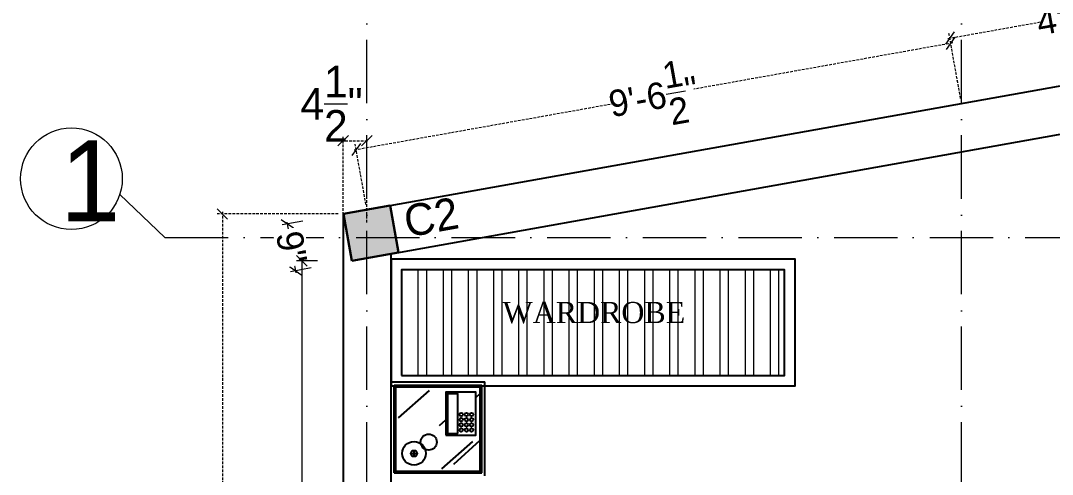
# Model space of a CAD drawing. Header units: millimetres. Extents: x -6808 to 215771, y -89660 to -16303.
# Drawn here: x 91790.1 to 91985.4, y -53890.4 to -53804.5 of the extents above; entities that cross this region are included whole.
import ezdxf

# ---------------------------------------------------------------- set-up
doc = ezdxf.new("R2010")
doc.units = ezdxf.units.MM
doc.header["$PDMODE"] = 35
doc.linetypes.add('ACAD_ISO10W100', pattern=[18, 12, -3, 0, -3])
doc.linetypes.add('DASHED', pattern=[0.75, 0.5, -0.25])
doc.layers.get('0').update_dxf_attribs({"color": 8})
for name, color, linetype, lineweight in [('col.center', 5, 'ACAD_ISO10W100', 15), ('column', 5, 'Continuous', 30), ('wall', 7, 'Continuous', 35)]:
    doc.layers.add(name, color=color, linetype=linetype, lineweight=lineweight)
doc.styles.add('SAJ', font='eurr____.ttf')
doc.styles.get("Standard").update_dxf_attribs({"font": 'times.ttf'})
doc.dimstyles.new('SAJ', dxfattribs={"dimtxt": 5, "dimasz": 2, "dimexe": 1, "dimexo": 1, "dimgap": 0.09375, "dimtad": 0, "dimdec": 1, "dimzin": 0, "dimdsep": 46, "dimlunit": 4, "dimtxsty": 'SAJ', "dimblk": 'OBLIQUE', "dimcen": 0.125, "dimdle": 0.375, "dimadec": 0, "dimazin": 0, "dimtfac": 1, "dimtdec": 1, "dimtofl": 0, "dimtmove": 0, "dimatfit": 3, "dimldrblk": 'OBLIQUE', "dimfxl": 1, "dimtolj": 1, "dimtzin": 0, "dimlwd": 5, "dimlwe": 5, "dimarcsym": 1})

# ---------------------------------------------------------------- blocks, each defined once
blk = doc.blocks.new('_Oblique')
at = {"color": 0, "linetype": 'ByBlock', "lineweight": -2}
blk.add_line((-0.5, -0.5), (0.5, 0.5), dxfattribs=at)
blk = doc.blocks.new('*D2170')
at = {"color": 0, "linetype": 'DASHED', "lineweight": 5, "transparency": 16777216}
for p, q in [((91850.19, -53841.1), (91827.26, -53841.1)), ((91828.26, -53840.72), (91828.26, -54072.13)), ((91828.26, -54321.47), (91828.26, -54090.07)), ((91850.19, -54321.1), (91827.26, -54321.1))]:
    blk.add_line(p, q, dxfattribs=at)
at = {"layer": 'Defpoints', "color": 0, "transparency": 16777216}
for p in [(91851.19, -53841.1), (91828.26, -54321.1), (91851.19, -54321.1)]:
    blk.add_point(p, dxfattribs=at)
at = {"color": 0, "lineweight": 5, "transparency": 16777216, "xscale": 2, "yscale": 2, "zscale": 2}
for p, rotation in [((91828.26, -53841.1), 90), ((91828.26, -54321.1), 270)]:
    blk.add_blockref('_Oblique', p, dxfattribs=dict(at, rotation=rotation))
at = {"color": 0, "transparency": 16777216, "insert": (91828.26, -54081.1), "char_height": 12, "attachment_point": 5, "rotation": 90, "style": 'SAJ'}
blk.add_mtext("\\A1;40'", dxfattribs=at)
blk = doc.blocks.new('C222')
at = {"layer": 'column'}
blk.add_hatch(color=256, dxfattribs=at).paths.add_polyline_path([(93213.15, -54727.01), (93213.15, -54718.01), (93204.15, -54718.01), (93204.15, -54727.01)])
for p, q in [((93204.15, -54727.01), (93204.15, -54718.01)), ((93204.15, -54718.01), (93213.15, -54718.01)), ((93213.15, -54718.01), (93213.15, -54727.01)), ((93213.15, -54727.01), (93204.15, -54727.01))]:
    blk.add_line(p, q, dxfattribs=at)
blk = doc.blocks.new('*X398')
at = {"color": 0}
for p, q in [((221.8465, 124.1881), (221.8607, 124.2023)), ((221.8465, 124.1935), (221.8554, 124.2023)), ((221.8465, 124.1775), (221.8565, 124.1875)), ((221.8465, 124.1722), (221.8565, 124.1822)), ((221.8613, 124.1923), (221.8713, 124.2023)), ((221.8666, 124.1923), (221.8766, 124.2023)), ((221.8772, 124.1923), (221.8872, 124.2023)), ((221.8825, 124.1923), (221.8925, 124.2023)), ((221.8931, 124.1923), (221.9031, 124.2023)), ((221.8984, 124.1923), (221.9084, 124.2023)), ((221.9091, 124.1923), (221.9191, 124.2023)), ((221.9144, 124.1923), (221.9244, 124.2023)), ((221.925, 124.1923), (221.935, 124.2023)), ((221.9303, 124.1923), (221.9403, 124.2023)), ((221.9409, 124.1923), (221.9509, 124.2023)), ((221.9462, 124.1923), (221.9562, 124.2023)), ((221.9568, 124.1923), (221.9668, 124.2023)), ((221.9621, 124.1923), (221.9721, 124.2023)), ((221.9727, 124.1923), (221.9827, 124.2023)), ((221.978, 124.1923), (221.988, 124.2023)), ((221.9886, 124.1923), (221.9986, 124.2023)), ((221.9939, 124.1923), (222.0039, 124.2023)), ((222.0045, 124.1923), (222.0145, 124.2023)), ((222.0098, 124.1923), (222.0198, 124.2023)), ((222.0204, 124.1923), (222.0304, 124.2023)), ((222.0257, 124.1923), (222.0357, 124.2023)), ((222.0363, 124.1923), (222.0463, 124.2023)), ((222.0416, 124.1923), (222.0516, 124.2023)), ((222.0522, 124.1923), (222.0622, 124.2023)), ((222.0575, 124.1923), (222.0675, 124.2023)), ((222.0682, 124.1923), (222.0782, 124.2023)), ((222.0735, 124.1923), (222.0835, 124.2023)), ((222.0841, 124.1923), (222.0941, 124.2023)), ((222.0894, 124.1923), (222.0994, 124.2023)), ((222.1, 124.1923), (222.11, 124.2023)), ((222.1053, 124.1923), (222.1153, 124.2023)), ((222.1159, 124.1923), (222.1259, 124.2023)), ((222.1212, 124.1923), (222.1312, 124.2023)), ((222.1318, 124.1923), (222.1418, 124.2023)), ((222.1371, 124.1923), (222.1471, 124.2023)), ((222.1477, 124.1923), (222.1577, 124.2023)), ((222.153, 124.1923), (222.163, 124.2023)), ((222.1636, 124.1923), (222.1736, 124.2023)), ((222.1689, 124.1923), (222.1789, 124.2023)), ((222.1795, 124.1923), (222.1895, 124.2023)), ((222.1848, 124.1923), (222.1948, 124.2023)), ((222.1954, 124.1923), (222.2054, 124.2023)), ((222.2007, 124.1923), (222.2107, 124.2023)), ((222.2113, 124.1923), (222.2213, 124.2023)), ((222.2166, 124.1923), (222.2266, 124.2023)), ((222.2272, 124.1923), (222.2372, 124.2023)), ((222.2326, 124.1923), (222.2426, 124.2023)), ((222.2432, 124.1923), (222.2532, 124.2023)), ((222.2485, 124.1923), (222.2585, 124.2023)), ((222.2591, 124.1923), (222.2691, 124.2023)), ((222.2644, 124.1923), (222.2744, 124.2023)), ((222.275, 124.1923), (222.285, 124.2023)), ((222.2803, 124.1923), (222.2903, 124.2023)), ((222.2909, 124.1923), (222.3009, 124.2023)), ((222.2962, 124.1923), (222.3062, 124.2023)), ((222.3068, 124.1923), (222.3168, 124.2023)), ((222.3121, 124.1923), (222.3221, 124.2023)), ((222.3227, 124.1923), (222.3327, 124.2023)), ((222.328, 124.1923), (222.338, 124.2023)), ((222.3386, 124.1923), (222.3486, 124.2023)), ((222.3439, 124.1923), (222.3539, 124.2023)), ((222.3545, 124.1923), (222.3645, 124.2023)), ((222.3598, 124.1923), (222.3698, 124.2023)), ((222.3704, 124.1923), (222.3804, 124.2023)), ((222.3757, 124.1923), (222.3857, 124.2023)), ((222.3863, 124.1923), (222.3963, 124.2023)), ((222.3917, 124.1923), (222.4017, 124.2023)), ((222.3965, 124.1866), (222.4065, 124.1966)), ((222.3965, 124.1813), (222.4065, 124.1913)), ((222.3965, 124.1707), (222.4065, 124.1807)), ((222.3965, 124.1654), (222.4065, 124.1754)), ((221.8465, 124.1616), (221.8565, 124.1716)), ((221.8465, 124.1563), (221.8565, 124.1663)), ((221.8465, 124.1457), (221.8565, 124.1557)), ((221.8465, 124.1404), (221.8565, 124.1504)), ((221.8465, 124.1298), (221.8565, 124.1398)), ((221.8465, 124.1245), (221.8565, 124.1345)), ((221.8465, 124.1139), (221.8565, 124.1239)), ((221.8465, 124.1086), (221.8565, 124.1186)), ((222.3965, 124.1548), (222.4065, 124.1648)), ((222.3965, 124.1495), (222.4065, 124.1595)), ((222.3965, 124.1389), (222.4065, 124.1489)), ((222.3965, 124.1336), (222.4065, 124.1436)), ((222.3965, 124.123), (222.4065, 124.133)), ((222.3965, 124.1177), (222.4065, 124.1277)), ((222.3965, 124.1071), (222.4065, 124.1171)), ((222.3965, 124.1018), (222.4065, 124.1118)), ((221.8465, 124.098), (221.8565, 124.108)), ((221.8465, 124.0927), (221.8565, 124.1027)), ((221.8465, 124.0821), (221.8565, 124.0921)), ((221.8465, 124.0768), (221.8565, 124.0868)), ((221.8465, 124.0662), (221.8565, 124.0762)), ((221.8465, 124.0609), (221.8565, 124.0709)), ((221.8465, 124.0503), (221.8565, 124.0603)), ((221.8465, 124.045), (221.8565, 124.055)), ((221.8465, 124.0344), (221.8565, 124.0444)), ((222.3965, 124.0911), (222.4065, 124.1011)), ((222.3965, 124.0858), (222.4065, 124.0958)), ((222.3965, 124.0752), (222.4065, 124.0852)), ((222.3965, 124.0699), (222.4065, 124.0799)), ((222.3965, 124.0593), (222.4065, 124.0693)), ((222.3965, 124.054), (222.4065, 124.064)), ((222.3965, 124.0434), (222.4065, 124.0534)), ((222.3965, 124.0381), (222.4065, 124.0481)), ((221.8465, 124.029), (221.8565, 124.039)), ((221.8465, 124.0184), (221.8565, 124.0284)), ((221.8465, 124.0131), (221.8565, 124.0231)), ((221.8465, 124.0025), (221.8565, 124.0125)), ((221.8465, 123.9972), (221.8565, 124.0072)), ((221.8465, 123.9866), (221.8565, 123.9966)), ((221.8465, 123.9813), (221.8565, 123.9913)), ((221.8465, 123.9707), (221.8565, 123.9807)), ((222.3965, 124.0275), (222.4065, 124.0375)), ((222.3965, 124.0222), (222.4065, 124.0322)), ((222.3965, 124.0116), (222.4065, 124.0216)), ((222.3965, 124.0063), (222.4065, 124.0163)), ((222.3965, 123.9957), (222.4065, 124.0057)), ((222.3965, 123.9904), (222.4065, 124.0004)), ((222.3965, 123.9798), (222.4065, 123.9898)), ((222.3965, 123.9745), (222.4065, 123.9845)), ((221.8465, 123.9654), (221.8565, 123.9754)), ((221.8465, 123.9548), (221.8565, 123.9648)), ((221.8465, 123.9495), (221.8565, 123.9595)), ((221.8465, 123.9389), (221.8565, 123.9489)), ((221.8465, 123.9336), (221.8565, 123.9436)), ((221.8465, 123.923), (221.8565, 123.933)), ((221.8465, 123.9177), (221.8565, 123.9277)), ((221.8465, 123.9071), (221.8565, 123.9171)), ((221.8465, 123.9018), (221.8565, 123.9118)), ((222.3965, 123.9639), (222.4065, 123.9739)), ((222.3965, 123.9586), (222.4065, 123.9686)), ((222.3965, 123.948), (222.4065, 123.958)), ((222.3965, 123.9427), (222.4065, 123.9527)), ((222.3965, 123.932), (222.4065, 123.942)), ((222.3965, 123.9267), (222.4065, 123.9367)), ((222.3965, 123.9161), (222.4065, 123.9261)), ((222.3965, 123.9108), (222.4065, 123.9208)), ((221.8465, 123.8912), (221.8565, 123.9012)), ((221.8465, 123.8859), (221.8565, 123.8959)), ((221.8465, 123.8753), (221.8565, 123.8853)), ((221.8465, 123.8699), (221.8565, 123.8799)), ((221.8465, 123.8593), (221.8565, 123.8693)), ((221.8465, 123.854), (221.8565, 123.864)), ((221.8465, 123.8434), (221.8565, 123.8534)), ((221.8465, 123.8381), (221.8565, 123.8481)), ((222.3965, 123.9002), (222.4065, 123.9102)), ((222.3965, 123.8949), (222.4065, 123.9049)), ((222.3965, 123.8843), (222.4065, 123.8943)), ((222.3965, 123.879), (222.4065, 123.889)), ((222.3965, 123.8684), (222.4065, 123.8784)), ((222.3965, 123.8631), (222.4065, 123.8731)), ((222.3965, 123.8525), (222.4065, 123.8625)), ((222.3965, 123.8472), (222.4065, 123.8572)), ((222.3965, 123.8366), (222.4065, 123.8466)), ((221.8465, 123.8275), (221.8565, 123.8375)), ((221.8465, 123.8222), (221.8565, 123.8322)), ((221.8465, 123.8116), (221.8565, 123.8216)), ((221.8465, 123.8063), (221.8565, 123.8163)), ((221.8465, 123.7957), (221.8565, 123.8057)), ((221.8465, 123.7904), (221.8565, 123.8004)), ((221.8465, 123.7798), (221.8565, 123.7898)), ((221.8465, 123.7745), (221.8565, 123.7845)), ((222.3965, 123.8313), (222.4065, 123.8413)), ((222.3965, 123.8207), (222.4065, 123.8307)), ((222.3965, 123.8154), (222.4065, 123.8254)), ((222.3965, 123.8048), (222.4065, 123.8148)), ((222.3965, 123.7995), (222.4065, 123.8095)), ((222.3965, 123.7889), (222.4065, 123.7989)), ((222.3965, 123.7836), (222.4065, 123.7936)), ((222.3965, 123.7729), (222.4065, 123.7829)), ((221.8465, 123.7639), (221.8565, 123.7739)), ((221.8465, 123.7586), (221.8565, 123.7686)), ((221.8465, 123.748), (221.8565, 123.758)), ((221.8465, 123.7427), (221.8565, 123.7527)), ((221.8465, 123.7321), (221.8565, 123.7421)), ((221.8465, 123.7268), (221.8565, 123.7368)), ((221.8465, 123.7162), (221.8565, 123.7262)), ((221.8465, 123.7109), (221.8565, 123.7209)), ((222.3965, 123.7676), (222.4065, 123.7776)), ((222.3965, 123.757), (222.4065, 123.767)), ((222.3965, 123.7517), (222.4065, 123.7617)), ((222.3965, 123.7411), (222.4065, 123.7511)), ((222.3965, 123.7358), (222.4065, 123.7458)), ((222.3965, 123.7252), (222.4065, 123.7352)), ((222.3965, 123.7199), (222.4065, 123.7299)), ((222.3965, 123.7093), (222.4065, 123.7193)), ((222.3965, 123.704), (222.4065, 123.714)), ((221.8465, 123.7002), (221.8565, 123.7102)), ((221.8465, 123.6949), (221.8565, 123.7049)), ((221.8465, 123.6843), (221.8565, 123.6943)), ((221.8465, 123.679), (221.8565, 123.689)), ((221.8465, 123.6684), (221.8565, 123.6784)), ((221.8465, 123.6631), (221.8565, 123.6731)), ((221.8465, 123.6525), (221.8565, 123.6625)), ((221.8465, 123.6472), (221.8565, 123.6572)), ((221.8523, 123.6423), (221.8623, 123.6523)), ((221.8576, 123.6423), (221.8676, 123.6523)), ((221.8682, 123.6423), (221.8782, 123.6523)), ((221.8735, 123.6423), (221.8835, 123.6523)), ((221.8841, 123.6423), (221.8941, 123.6523)), ((221.8894, 123.6423), (221.8994, 123.6523)), ((221.9, 123.6423), (221.91, 123.6523)), ((221.9053, 123.6423), (221.9153, 123.6523)), ((221.9159, 123.6423), (221.9259, 123.6523)), ((221.9212, 123.6423), (221.9312, 123.6523)), ((221.9318, 123.6423), (221.9418, 123.6523)), ((221.9371, 123.6423), (221.9471, 123.6523)), ((221.9477, 123.6423), (221.9577, 123.6523)), ((221.953, 123.6423), (221.963, 123.6523)), ((221.9636, 123.6423), (221.9736, 123.6523)), ((221.9689, 123.6423), (221.9789, 123.6523)), ((221.9795, 123.6423), (221.9895, 123.6523)), ((221.9848, 123.6423), (221.9948, 123.6523)), ((221.9954, 123.6423), (222.0054, 123.6523)), ((222.0008, 123.6423), (222.0108, 123.6523)), ((222.0114, 123.6423), (222.0214, 123.6523)), ((222.0167, 123.6423), (222.0267, 123.6523)), ((222.0273, 123.6423), (222.0373, 123.6523)), ((222.0326, 123.6423), (222.0426, 123.6523)), ((222.0432, 123.6423), (222.0532, 123.6523)), ((222.0485, 123.6423), (222.0585, 123.6523)), ((222.0591, 123.6423), (222.0691, 123.6523)), ((222.0644, 123.6423), (222.0744, 123.6523)), ((222.075, 123.6423), (222.085, 123.6523)), ((222.0803, 123.6423), (222.0903, 123.6523)), ((222.0909, 123.6423), (222.1009, 123.6523)), ((222.0962, 123.6423), (222.1062, 123.6523)), ((222.1068, 123.6423), (222.1168, 123.6523)), ((222.1121, 123.6423), (222.1221, 123.6523)), ((222.1227, 123.6423), (222.1327, 123.6523)), ((222.128, 123.6423), (222.138, 123.6523)), ((222.1386, 123.6423), (222.1486, 123.6523)), ((222.1439, 123.6423), (222.1539, 123.6523)), ((222.1545, 123.6423), (222.1645, 123.6523)), ((222.1599, 123.6423), (222.1699, 123.6523)), ((222.1705, 123.6423), (222.1805, 123.6523)), ((222.1758, 123.6423), (222.1858, 123.6523)), ((222.1864, 123.6423), (222.1964, 123.6523)), ((222.1917, 123.6423), (222.2017, 123.6523)), ((222.2023, 123.6423), (222.2123, 123.6523)), ((222.2076, 123.6423), (222.2176, 123.6523)), ((222.2182, 123.6423), (222.2282, 123.6523)), ((222.2235, 123.6423), (222.2335, 123.6523)), ((222.2341, 123.6423), (222.2441, 123.6523)), ((222.2394, 123.6423), (222.2494, 123.6523)), ((222.25, 123.6423), (222.26, 123.6523)), ((222.2553, 123.6423), (222.2653, 123.6523)), ((222.2659, 123.6423), (222.2759, 123.6523)), ((222.2712, 123.6423), (222.2812, 123.6523)), ((222.2818, 123.6423), (222.2918, 123.6523)), ((222.2871, 123.6423), (222.2971, 123.6523)), ((222.2977, 123.6423), (222.3077, 123.6523)), ((222.303, 123.6423), (222.313, 123.6523)), ((222.3136, 123.6423), (222.3236, 123.6523)), ((222.3189, 123.6423), (222.3289, 123.6523)), ((222.3296, 123.6423), (222.3396, 123.6523)), ((222.3349, 123.6423), (222.3449, 123.6523)), ((222.3455, 123.6423), (222.3555, 123.6523)), ((222.3508, 123.6423), (222.3608, 123.6523)), ((222.3614, 123.6423), (222.3714, 123.6523)), ((222.3667, 123.6423), (222.3767, 123.6523)), ((222.3773, 123.6423), (222.3873, 123.6523)), ((222.3826, 123.6423), (222.3926, 123.6523)), ((222.3932, 123.6423), (222.4065, 123.6557)), ((222.3965, 123.6934), (222.4065, 123.7034)), ((222.3965, 123.6881), (222.4065, 123.6981)), ((222.3965, 123.6775), (222.4065, 123.6875)), ((222.3965, 123.6722), (222.4065, 123.6822)), ((222.3965, 123.6616), (222.4065, 123.6716)), ((222.3965, 123.6563), (222.4065, 123.6663)), ((222.3985, 123.6423), (222.4065, 123.6504))]:
    blk.add_line(p, q, dxfattribs=at)
blk = doc.blocks.new('M_DFURN_LEM_3D TELEPHONE_P')
at = {"color": 0, "linetype": 'ByBlock', "lineweight": -2}
for points in [[(0.25, -0.0875), (0.25, 0.0875), (0, 0.0875), (0, -0.0875)], [(0.24, -0.0175), (0.01, -0.0175), (0.01, -0.0775), (0.24, -0.0775)]]:
    blk.add_lwpolyline(points, close=True, dxfattribs=at)
for centre in [(0.13, 0.0625), (0.16, 0.0625), (0.19, 0.0625), (0.22, 0.0625), (0.13, 0.0325), (0.13, 0.0025), (0.16, 0.0325), (0.16, 0.0025), (0.19, 0.0325), (0.19, 0.0025), (0.22, 0.0325), (0.22, 0.0025)]:
    blk.add_circle(centre, 0.01, dxfattribs=at)
at = {"layer": 'Defpoints', "color": 0, "linetype": 'ByBlock', "lineweight": -2}
blk.add_point((0.25, 0), dxfattribs=at)
blk = doc.blocks.new('*D2188')
at = {"layer": 'col.center', "color": 0, "linetype": 'DASHED', "lineweight": 5, "transparency": 16777216}
for p, q in [((91851.12, -53842.73), (91851.12, -53826.23)), ((91855.62, -53842.73), (91855.62, -53826.23)), ((91850.74, -53827.23), (91855.99, -53827.23))]:
    blk.add_line(p, q, dxfattribs=at)
at = {"layer": 'Defpoints', "color": 0, "transparency": 16777216}
for p in [(91855.62, -53827.23), (91851.12, -53843.73), (91855.62, -53843.73)]:
    blk.add_point(p, dxfattribs=at)
at = {"layer": 'col.center', "color": 0, "lineweight": 5, "transparency": 16777216, "xscale": 2, "yscale": 2, "zscale": 2, "rotation": 180}
blk.add_blockref('_Oblique', (91851.12, -53827.23), dxfattribs=at)
at = {"layer": 'col.center', "color": 0, "lineweight": 5, "transparency": 16777216, "xscale": 2, "yscale": 2, "zscale": 2}
blk.add_blockref('_Oblique', (91855.62, -53827.23), dxfattribs=at)
at = {"layer": 'col.center', "color": 0, "transparency": 16777216, "insert": (91848.94, -53820.23), "char_height": 5, "attachment_point": 5, "style": 'SAJ'}
blk.add_mtext('\\A1;{\\H1.2x;4{\\H1x;\\S1/2;}"}', dxfattribs=at)
blk = doc.blocks.new('*D2189')
at = {"layer": 'col.center', "color": 0, "linetype": 'DASHED', "lineweight": 5, "transparency": 16777216}
for p, q in [((91966.52, -53808.73), (91917.53, -53817.48)), ((91968.01, -53819.22), (91965.98, -53807.81)), ((91853.21, -53828.96), (91902.21, -53820.21)), ((91855.44, -53839.32), (91853.41, -53827.91))]:
    blk.add_line(p, q, dxfattribs=at)
at = {"layer": 'Defpoints', "color": 0, "transparency": 16777216}
for p in [(91966.15, -53808.8), (91968.19, -53820.21), (91855.62, -53840.31)]:
    blk.add_point(p, dxfattribs=at)
at = {"layer": 'col.center', "color": 0, "lineweight": 5, "transparency": 16777216, "xscale": 2, "yscale": 2, "zscale": 2}
for p, rotation in [((91966.15, -53808.8), 10.12467165539833), ((91853.58, -53828.9), 190.1246716553983)]:
    blk.add_blockref('_Oblique', p, dxfattribs=dict(at, rotation=rotation))
at = {"layer": 'col.center', "color": 0, "transparency": 16777216, "insert": (91909.87, -53818.85), "char_height": 5, "attachment_point": 5, "rotation": 10.1247, "style": 'SAJ'}
blk.add_mtext('\\A1;9\'-6{\\H1x;\\S1/2;}"', dxfattribs=at)
blk = doc.blocks.new('*D2190')
at = {"layer": 'col.center', "color": 0, "linetype": 'DASHED', "lineweight": 5, "transparency": 16777216}
for p, q in [((92016.1, -53798.86), (91998.47, -53802.01)), ((92017.76, -53810.34), (92015.55, -53797.94)), ((91965.61, -53807.88), (91983.23, -53804.73)), ((91968.01, -53819.22), (91965.8, -53806.83))]:
    blk.add_line(p, q, dxfattribs=at)
at = {"layer": 'Defpoints', "color": 0, "transparency": 16777216}
for p in [(92015.73, -53798.93), (92017.94, -53811.32), (91968.19, -53820.21)]:
    blk.add_point(p, dxfattribs=at)
at = {"layer": 'col.center', "color": 0, "lineweight": 5, "transparency": 16777216, "xscale": 2, "yscale": 2, "zscale": 2}
for p, rotation in [((92015.73, -53798.93), 10.12467165539955), ((91965.98, -53807.81), 190.1246716553995)]:
    blk.add_blockref('_Oblique', p, dxfattribs=dict(at, rotation=rotation))
at = {"layer": 'col.center', "color": 0, "transparency": 16777216, "insert": (91990.85, -53803.37), "char_height": 5, "attachment_point": 5, "rotation": 10.1247, "style": 'SAJ'}
blk.add_mtext('\\A1;4\'-2{\\H1x;\\S1/2;}"', dxfattribs=at)
blk = doc.blocks.new('*D2200')
at = {"layer": 'Defpoints', "color": 0, "transparency": 16777216}
for p in [(91851.19, -53841.1), (91852.77, -53849.96)]:
    blk.add_point(p, dxfattribs=at)
at = {"layer": 'wall', "color": 0, "lineweight": 5, "transparency": 16777216}
for p, q in [((91843.51, -53842.47), (91839.57, -53843.17)), ((91840.49, -53842.63), (91840.91, -53844.99)), ((91842.21, -53852.23), (91841.78, -53849.86)), ((91845.09, -53851.33), (91841.16, -53852.03))]:
    blk.add_line(p, q, dxfattribs=at)
at = {"layer": 'wall', "color": 0, "lineweight": 5, "transparency": 16777216, "xscale": 2, "yscale": 2, "zscale": 2}
for p, rotation in [((91840.56, -53843), 100.1246716553815), ((91842.14, -53851.86), 280.1246716553816)]:
    blk.add_blockref('_Oblique', p, dxfattribs=dict(at, rotation=rotation))
at = {"layer": 'wall', "color": 0, "transparency": 16777216, "insert": (91841.35, -53847.43), "char_height": 5, "attachment_point": 5, "rotation": 280.1247, "style": 'SAJ', "bg_fill": 3, "box_fill_scale": 1.1, "bg_fill_color": 256, "bg_fill_true_color": 13158600, "bg_fill_transparency": 0}
blk.add_mtext('\\A1;9"', dxfattribs=at)
at = {"layer": 'Defpoints', "color": 0, "transparency": 16777216}
blk.add_point((91842.14, -53851.86), dxfattribs=at)
blk = doc.blocks.new('*D2201')
at = {"layer": 'Defpoints', "color": 0, "transparency": 16777216}
for p in [(91852.77, -53849.96), (91843.3, -53976.14), (91852.77, -53976.14)]:
    blk.add_point(p, dxfattribs=at)
at = {"layer": 'wall', "color": 0, "lineweight": 5, "transparency": 16777216}
for p, q in [((91846.3, -53849.96), (91842.3, -53849.96)), ((91843.3, -53849.58), (91843.3, -53905.76)), ((91843.3, -53976.51), (91843.3, -53920.33)), ((91846.3, -53976.14), (91842.3, -53976.14))]:
    blk.add_line(p, q, dxfattribs=at)
at = {"layer": 'wall', "color": 0, "lineweight": 5, "transparency": 16777216, "xscale": 2, "yscale": 2, "zscale": 2}
for p, rotation in [((91843.3, -53849.96), 90), ((91843.3, -53976.14), 270)]:
    blk.add_blockref('_Oblique', p, dxfattribs=dict(at, rotation=rotation))
at = {"layer": 'wall', "color": 0, "transparency": 16777216, "insert": (91843.3, -53913.05), "char_height": 5, "attachment_point": 5, "rotation": 90, "style": 'SAJ', "bg_fill": 3, "box_fill_scale": 1.1, "bg_fill_color": 256, "bg_fill_true_color": 13158600, "bg_fill_transparency": 0}
blk.add_mtext('\\A1;10\'-6"', dxfattribs=at)

msp = doc.modelspace()

# ---------------------------------------------------------------- hatches: boundary and pattern name
at = {"lineweight": 5}
h = msp.add_hatch(dxfattribs=at)
h.set_pattern_fill('ANSI32', color=256, scale=0.5, angle=45, style=0)
h.set_pattern_definition([(90, (-9637.812, -7751.624), (-4.7625, 5e-15), []), (90, (-9636.2246, -7750.0365), (-4.7625, 5e-15), [])])
h.paths.add_polyline_path([(91862.19, -53851.665), (91862.19, -53871.665), (91934.69, -53871.665), (91934.69, -53851.665)])

# ---------------------------------------------------------------- linework, layer by layer
for p, q in [((91851.19, -53841.1), (92187.19, -53781.1)), ((91860.19, -53848.635), (92178.19, -53791.849)), ((91851.19, -54321.1), (91851.19, -53841.1)), ((91860.19, -54312.1), (91860.19, -53848.635))]:
    msp.add_line(p, q)
at = {"color": 22, "lineweight": 25}
for p, q in [((91860.19, -53890.698), (91860.19, -53872.909)), ((91860.783, -53890.105), (91860.783, -53873.502)), ((91861.079, -53889.809), (91861.079, -53873.798))]:
    msp.add_line(p, q, dxfattribs=at)
at = {"color": 27, "lineweight": 25, "true_color": 0x834a26}
for p, q in [((91860.19, -53872.909), (91877.979, -53872.909)), ((91860.783, -53873.502), (91877.386, -53873.502)), ((91861.079, -53873.798), (91877.09, -53873.798)), ((91877.09, -53889.809), (91877.09, -53873.798)), ((91877.386, -53890.105), (91877.386, -53873.502)), ((91877.979, -53890.698), (91877.979, -53872.909)), ((91861.604, -53879.727), (91867.449, -53874.503)), ((91876.253, -53875.853), (91877.09, -53875.105)), ((91869.392, -53881.127), (91870.555, -53880.088)), ((91869.811, -53889.385), (91875.657, -53884.16)), ((91872.057, -53888.45), (91877.09, -53883.951)), ((91863.947, -53886.481), (91865.133, -53886.481)), ((91864.518, -53885.856), (91864.518, -53887.042)), ((91860.783, -53890.105), (91877.386, -53890.105)), ((91861.079, -53889.809), (91877.09, -53889.809))]:
    msp.add_line(p, q, dxfattribs=at)
for points in [[(91860.19, -53873.665), (91936.69, -53873.665), (91936.69, -53849.665), (91860.19, -53849.665)], [(91862.19, -53871.665), (91934.69, -53871.665), (91934.69, -53851.665), (91862.19, -53851.665)]]:
    msp.add_lwpolyline(points, close=True)
for centre, major_axis, start_param, end_param in [((91867.318, -53884.296), (1.077, 1.077), 0.7853982, 7.0685835), ((91864.542, -53886.426), (1.587, -1.587), 2.3561945, 8.6393798), ((91864.54, -53886.449), (0.42, 0.42), 0.7853982, 7.0685835)]:
    msp.add_ellipse(centre, major_axis=major_axis, ratio=1, start_param=start_param, end_param=end_param, dxfattribs=at)
at = {"layer": 'col.center'}
for p, q in [((91968.19, -54363.112), (91968.19, -53781.261)), ((91855.62, -54363.112), (91855.62, -53801.362)), ((91817.364, -53845.53), (91808.847, -53837.401)), ((91817.364, -53845.53), (92229.118, -53845.53))]:
    msp.add_line(p, q, dxfattribs=at)
at = {"layer": 'col.center', "linetype": 'ByBlock'}
msp.add_circle((91799.693, -53834.439), 9.621, dxfattribs=at)

# ---------------------------------------------------------------- block references
at = {"color": 27, "lineweight": 25, "true_color": 0x834a26, "extrusion": (0, 0, -1)}
for name, p, xscale, yscale, zscale, rotation in [('*X398', (-85283.149, -57556.036), -29.64947602079832, 29.64947602079832, -29.64947600660842, 1.333869015240907e-08), ('M_DFURN_LEM_3D TELEPHONE_P', (-91873.404, -53874.836), -32.55634092647752, 32.55634092647752, -32.55634091089642, 90.0000000133386)]:
    msp.add_blockref(name, p, dxfattribs=dict(at, xscale=xscale, yscale=yscale, zscale=zscale, rotation=rotation))
at = {"layer": 'column', "rotation": 10.12467165540245}
msp.add_blockref('C222', (-9520.46, -16359.599), dxfattribs=at)

# ---------------------------------------------------------------- texts
at = {"linetype": 'ByBlock', "lineweight": 20, "insert": (91898.597, -53857.756), "char_height": 4, "width": 11.03232, "attachment_point": 2}
msp.add_mtext('WARDROBE', dxfattribs=at)
at = {"layer": 'col.center', "insert": (91794.05, -53827.169), "char_height": 15.3, "width": 10.91812, "attachment_point": 1, "style": 'SAJ'}
msp.add_mtext('\\A1;\\pi3.49846;{\\fCentury Gothic|b0|i0|c0|p34;1}', dxfattribs=at)
at = {"layer": 'col.center', "linetype": 'ByBlock', "insert": (91862.211, -53839.639), "char_height": 6, "width": 293.6941, "attachment_point": 1, "rotation": 10.12467, "style": 'SAJ'}
msp.add_mtext('\\A1;{\\fCentury Gothic|b0|i0|c0|p34;C2}', dxfattribs=at)

# ---------------------------------------------------------------- dimensions: what is measured, and where the dimension line sits
dim = msp.add_aligned_dim(p1=(91851.19, -53841.1), p2=(91851.19, -54321.1), distance=-22.928, dimstyle='SAJ', override={"dimtxt": 12})
dim.commit()
dim.dimension.update_dxf_attribs({"geometry": '*D2170', "text_midpoint": (91828.262, -54081.1)})
at = {"layer": 'col.center'}
for p1, p2, distance, picture, middle in [((91968.19, -53820.207), (92017.94, -53811.323), 12.592, '*D2190', (91990.851, -53803.369)), ((91855.62, -53840.309), (91968.19, -53820.207), 11.592, '*D2189', (91909.867, -53818.846))]:
    dim = msp.add_aligned_dim(p1=p1, p2=p2, distance=distance, dimstyle='SAJ', override={"dimtmove": 1}, dxfattribs=at)
    dim.commit()
    dim.dimension.update_dxf_attribs({"geometry": picture, "text_midpoint": middle})
dim = msp.add_linear_dim(base=(91855.62, -53827.225), p1=(91851.12, -53843.733), p2=(91855.62, -53843.733), text='{\\H1.2x;<>}', dimstyle='SAJ', override={"dimtmove": 1}, dxfattribs=at)
dim.commit()
dim.dimension.update_dxf_attribs({"geometry": '*D2188', "text_midpoint": (91848.941, -53820.226), "dimtype": 160})

# ---------------------------------------------------------------- next in the draw order: dimensions: what is measured, and where the dimension line sits
at = {"layer": 'wall'}
dim = msp.add_aligned_dim(p1=(91851.19, -53841.1), p2=(91852.772, -53849.96), distance=-10.8, dimstyle='SAJ', override={"dimfxl": 3, "dimfxlon": 1, "dimtfill": 1}, dxfattribs=at)
dim.commit()
dim.dimension.update_dxf_attribs({"geometry": '*D2200', "text_midpoint": (91841.349, -53847.428)})

# ---------------------------------------------------------------- next in the draw order: dimensions: what is measured, and where the dimension line sits
dim = msp.add_aligned_dim(p1=(91852.772, -53849.96), p2=(91852.772, -53976.135), distance=-9.472, dimstyle='SAJ', override={"dimfxl": 3, "dimfxlon": 1, "dimtfill": 1}, dxfattribs=at)
dim.commit()
dim.dimension.update_dxf_attribs({"geometry": '*D2201', "text_midpoint": (91843.3, -53913.047)})

doc.saveas('drawing.dxf')
